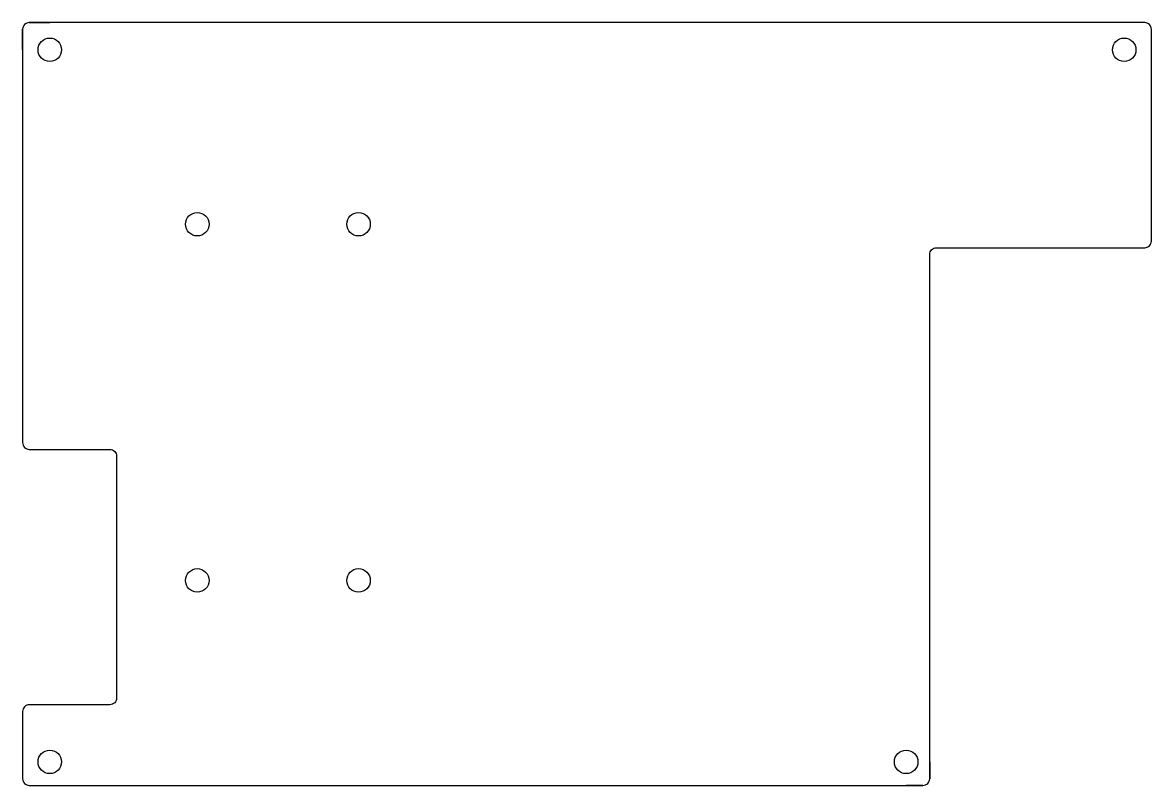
# Model space of a CAD drawing. Header units: millimetres. Extents: x 0 to 168, y 0 to 114.
import ezdxf

# ---------------------------------------------------------------- set-up
doc = ezdxf.new("R2010")
doc.units = ezdxf.units.MM
doc.layers.get('0').update_dxf_attribs({"linetype": 'CONTINUOUS'})

msp = doc.modelspace()

# ---------------------------------------------------------------- linework, layer by layer
for p, q in [((1, 113.5), (4.05, 113.5)), ((167, 113.5), (163.95, 113.5)), ((0, 109.45), (0, 112.5)), ((168, 109.45), (168, 112.5)), ((0, 3.5), (0, 1)), ((135, 3.5), (135, 1)), ((1, 0), (4.05, 0)), ((134, 0), (131.5, 0))]:
    msp.add_line(p, q)
msp.add_lwpolyline([(1, 0), (134, 0, 0.414214), (135, 1), (135, 79, -0.414214), (136, 80), (167, 80, 0.414214), (168, 81), (168, 112.5, 0.414214), (167, 113.5), (1, 113.5, 0.414214), (0, 112.5), (0, 51, 0.414214), (1, 50), (13, 50, -0.414214), (14, 49), (14, 13, -0.414214), (13, 12), (1, 12, 0.414214), (0, 11), (0, 1, 0.414214)], format="xyb", close=True)
for centre in [(4.05, 109.45), (163.95, 109.45), (26, 83.5), (50, 83.5), (26, 30.5), (50, 30.5), (4.05, 3.5), (131.5, 3.5)]:
    msp.add_circle(centre, 1.75)

doc.saveas('drawing.dxf')
